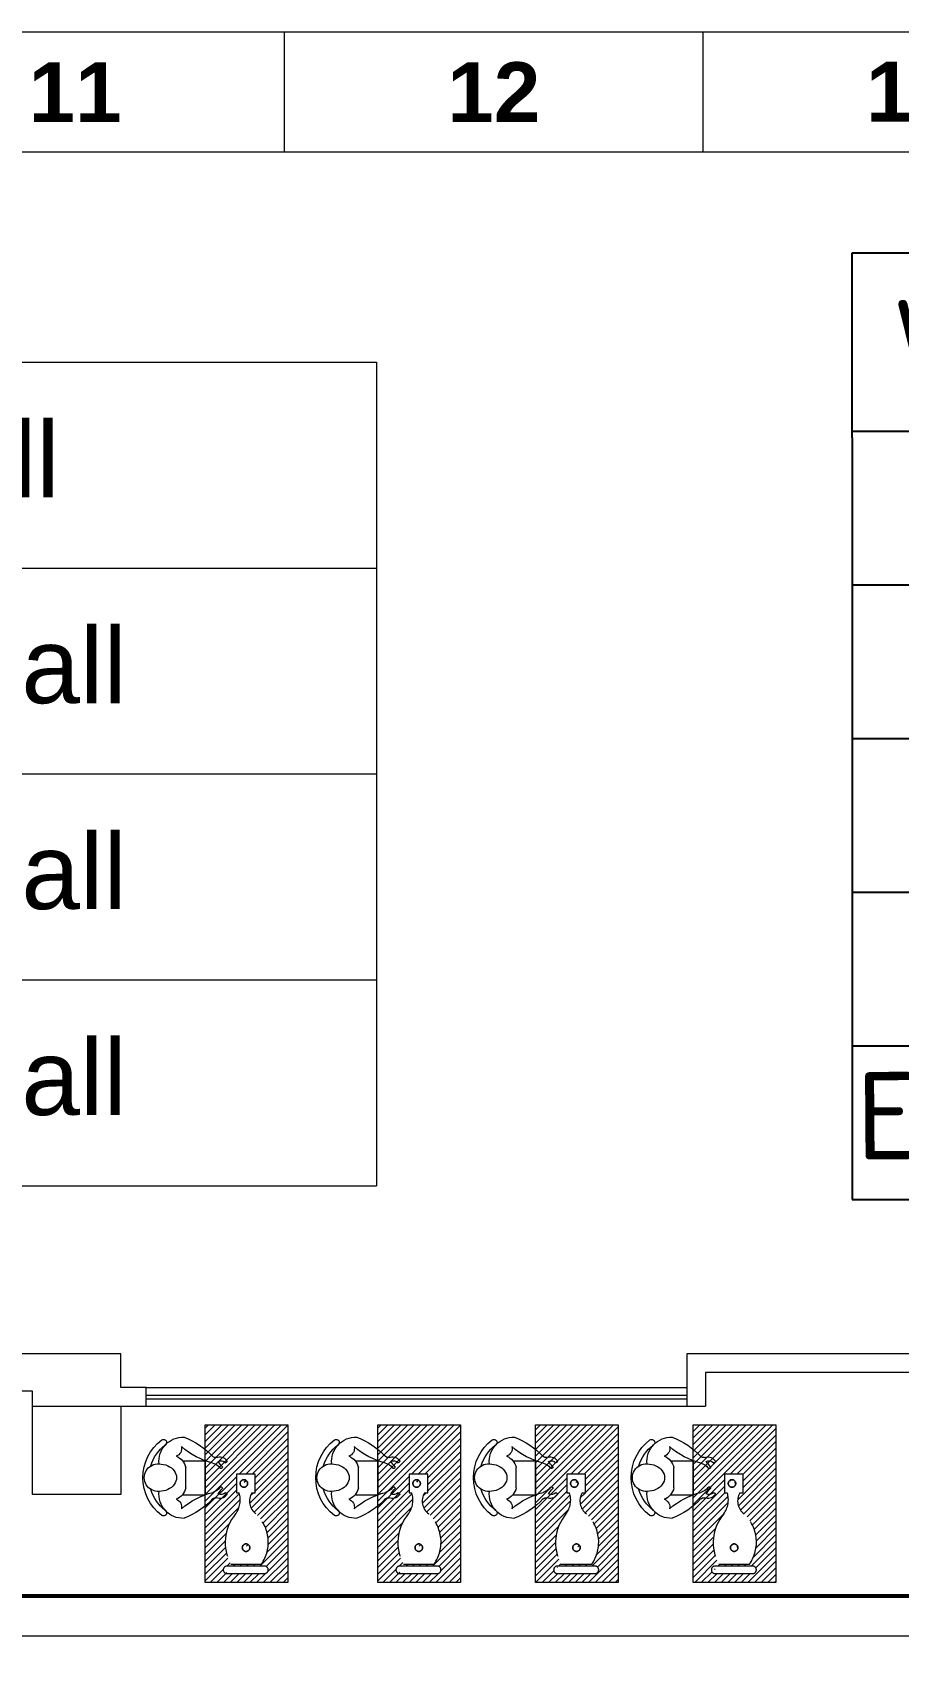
# Model space of a CAD drawing. Header units: inches. Extents: x -250485 to 735580, y -140410 to 288049.
# Drawn here: x 37975.2 to 38205.9, y 21870 to 22300.4 of the extents above; entities that cross this region are included whole.
import ezdxf

# ---------------------------------------------------------------- set-up
doc = ezdxf.new("R2010")
doc.units = ezdxf.units.IN
doc.header["$MEASUREMENT"] = 0
doc.header["$PDMODE"] = 35
doc.linetypes.add('ACAD_ISO02W100', pattern=[15, 12, -3])
doc.layers.get('0').update_dxf_attribs({"lineweight": 0})
doc.layers.get('Defpoints').update_dxf_attribs({"lineweight": 0})
for name, color, linetype, lineweight in [('COLUMN-2', 102, 'Continuous', 0), ('DIM_WORKING', 7, 'Continuous', 0), ('elev-FRONT', 252, 'Continuous', 30), ('FER', 11, 'ACAD_ISO02W100', 0), ('Inline', 7, 'Continuous', 0), ('Layer1', 134, 'Continuous', 0), ('Machine', 222, 'Continuous', 0), ('MAN', 215, 'Continuous', 0), ('Outline', 7, 'Continuous', 0), ('Pipe 150 mm', 1, 'Continuous', 25), ('Scale', 7, 'Continuous', 0), ('Scale_Text', 7, 'Continuous', 0), ('Stair.', 134, 'Continuous', 9), ('Titelblk', 7, 'Continuous', 25), ('TITLE', 7, 'Continuous', 20), ('wall', 7, 'Continuous', 0), ('WALL (I)', 7, 'Continuous', 0), ('window', 140, 'Continuous', 0)]:
    doc.layers.add(name, color=color, linetype=linetype, lineweight=lineweight)
doc.layers.add('legend', color=7, linetype='Continuous')
doc.styles.add('isop', font='isocpeur.ttf')
doc.styles.add('legend', font='arial.ttf')
doc.styles.add('REG', font='times.ttf')
doc.styles.get("Standard").update_dxf_attribs({"font": 'arialbd.ttf', "height": 24})
doc.dimstyles.new('Dim-Pres', dxfattribs={"dimtxt": 5.5, "dimasz": 2, "dimexe": 1.5, "dimexo": 1.5, "dimgap": 1, "dimtad": 3, "dimdec": 0, "dimzin": 3, "dimdsep": 46, "dimlunit": 4, "dimtxsty": 'REG', "dimblk": 'point', "dimcen": 2, "dimclrd": 256, "dimclre": 256, "dimclrt": 7, "dimadec": 0, "dimazin": 0, "dimtfac": 0.75, "dimtdec": 0, "dimtmove": 1, "dimatfit": 3, "dimldrblk": 'point', "dimfxl": 0, "dimtolj": 1, "dimtzin": 0, "dimlwd": -1, "dimlwe": -1, "dimarcsym": 1})

# ---------------------------------------------------------------- blocks, each defined once
blk = doc.blocks.new('Z_MACH')
at = {"layer": 'FER'}
for points in [[(2.635598819775623, 8.976013348023118, -0.3807670118471236), (1.519595524458054, 14.63143317654339), (2.419751377858119, 14.63143317654339), (2.419751377858119, 19.59967319317456), (-2.58024862214188, 19.59967319317638), (-2.58024862214188, 14.59967319317456), (-1.830473658313167, 14.59967319317548, -0.2397909630943526), (-2.796096064032099, 8.976013348046761, 0.3111277403841698), (-4.076014254839719, -4.400326806825432), (4.07601425483881, -4.400326806823613, 0.3753429267155414)], [(-1.58024862214188, 17.09967319317548, -1), (0.4197513778581197, 17.09967319317548, -1)], [(1, 0, -1), (-1, 0, -1)], [(4.91975137785721, -4.900326806824523), (-5.080248622141879, -4.900326806824523, 1), (-5.080248622141879, -6.900326806824522), (4.919751377858119, -6.900326806824522, 1)]]:
    blk.add_lwpolyline(points, format="xyb", close=True, dxfattribs=at)
for centre in [(-0.5802486221418804, 17.09967319317548), (0, 0)]:
    blk.add_circle(centre, 1, dxfattribs=at)
blk = doc.blocks.new('A$C0A385B62')
at = {"layer": 'MAN'}
for p, q in [((12.80305191420848, 13.80214196451243), (5.246626955540705, 13.80214196451243)), ((5.246626955540705, 8.742395382917035), (5.246626955540705, 13.80214196451243)), ((12.80305191420848, 8.742395382917035), (12.80305191420848, 13.80214196451243)), ((6.784432283155183, 9.500194757591544), (11.265246586594, 9.500194757591544))]:
    blk.add_line(p, q, dxfattribs=at)
for centre, major_axis, ratio, start_param, end_param in [((6.291864998795062, 17.02653517760746), (1.330345823937488, -1.330345823937491), 0.9999999999977816, 3.011755567882602, 4.336791129735035), ((5.391966378050707, 18.34442382934912), (0.2134425236567027, 0.2134425236567026), 0.9999999999974256, -0.9903661476277168, 1.743844077507616), ((6.722268590692692, 17.28868438648033), (1.014736198392688, 1.014736198392687), 0.9999999999994011, 1.590736801762065, 2.798432656722235), ((12.65771249169847, 18.34442382934912), (0.2134425236567026, -0.2134425236567027), 0.9999999999974256, 1.397748576082175, 4.131958801217509), ((11.32741027905649, 17.28868438648033), (1.014736198392089, 1.014736198392089), 0.9999999999994885, -1.227636329928234, -0.0199404749671928), ((11.75781387095412, 17.02653517760746), (1.330345823936892, 1.33034582393689), 0.9999999999985387, -1.195198476144889, 0.1298370857076663), ((16.25948536622672, 2.738926605114556), (12.32887152460413, 12.32887152460411), 0.9999999999998435, 1.534760500018879, 1.981494527452173), ((-10.8353074302031, 19.75662907895139), (12.12609851486674, 12.12609851486672), 0.9999999999981142, -1.50016072850486, -1.035996806125609), ((3.521507891495275, 16.15331630651462), (0.7438983915993324, -0.7438983915993334), 0.999999999998362, 0.1201904508699337, 0.9031787789964641), ((3.039559556335007, 20.8822419551766), (3.420265618158865, 3.420265618158862), 0.9999999999710878, 4.442781796797042, 4.759624155095366), ((8.738014996295531, 14.61653963441176), (2.185140766254475, -2.18514076625448), 0.9999999999983836, 3.016096205032031, 3.635716174250643), ((6.683346309542682, 17.32390668227572), (0.2195165364007317, -0.2195165364007318), 0.9999999999550492, 6.040082380256673, 8.853084092341538), ((11.3663325602065, 17.32390668227572), (0.2195165364007318, 0.2195165364007317), 0.9999999999550492, 0.5716938684278416, 3.384695580512707), ((9.311663873453654, 14.61653963441176), (2.185140766254467, 2.185140766254466), 0.999999999996424, -0.4941235206615008, 0.1254964485580055), ((53.02784726960453, 68.45595026975613), (46.44218521651676, -46.44218521651679), 0.9999999991443549, 4.81195643080859, 4.835193538654237), ((28.88498629995229, 19.75662907895139), (12.12609851483914, 12.12609851483913), 0.9999999999973719, 2.606793132918306, 3.070957055299133), ((14.52817097825391, 16.15331630651462), (0.7438983915994333, 0.7438983915994326), 0.9999999999981568, 2.23841387459333, 3.021402202719569), ((1.823762386735323, 2.738926605114556), (12.32887152460242, 12.32887152460241), 0.9999999999992137, -0.4106982006575655, 0.0360358267760297), ((5.405420545281231, 8.934852985392807), (3.824465016098026, -3.824465016098032), 0.9999999999988436, 3.892703976422086, 5.607303683974293), ((2.58651944003577, 6.861145151346589), (1.216868306365082, 1.21686830636508), 0.9999999999942101, -0.4917908428322868, 1.062111035292349), ((7.560825747681518, 5.985419404034928), (2.545234036173748, 2.545234036173744), 0.9999999999964052, 1.002801220004055, 1.96460807070512), ((9.041623876484664, 3.602354411410942), (1.943723e-10, 3.839603214756363), 0.7931162535891396, 4.700072118899566, 7.865365617326588), ((10.48885312206766, 5.985419404034928), (2.545234036164584, 2.545234036164582), 0.9999999999986894, -0.393811743911866, 0.5679951067929987), ((12.64425832446068, 8.934852985392807), (3.824465016096659, 3.824465016096656), 0.999999999998776, 3.823709888529261, 5.53207398434725), ((15.46315942971341, 6.861145151346589), (1.216868306364642, -1.216868306364644), 0.9999999999951636, 2.079481618297084, 3.63338349642168), ((1.210265428893761, 4.563088716834045), (0.4857340215551655, -0.4857340215551659), 0.9999999999895796, 1.452985512981384, 4.552068611643997), ((9.02666349798892, 10.50551949737974), (7.428523004162264, 7.428523004162253), 0.999999999999676, 3.004593134476285, 4.850456469487568), ((9.063361561591591, 10.50550035794413), (6.477965783192783, -6.47796578319279), 0.9999999999952726, 4.573278415513708, 5.207423431160726), ((9.02666349798892, 10.50551949737974), (6.477965783163669, -6.477965783163672), 0.9999999999950769, 5.787107780630661, 6.421252796283351), ((16.87070936117016, 4.575413284820115), (0.4752786104991503, 0.4752786104991493), 0.9999999999965778, -1.432728837689081, 1.708863815900708), ((9.04147259880483, 3.328248395865101), (2.159226453879345, -2.159226453879349), 0.9999999999947417, 3.851468289501696, 7.142929779361948)]:
    blk.add_ellipse(centre, major_axis=major_axis, ratio=ratio, start_param=start_param, end_param=end_param, dxfattribs=at)
blk = doc.blocks.new('A$C75144F0B')
at = {"layer": 'Machine'}
h = blk.add_hatch(dxfattribs=at)
h.set_pattern_fill('ANSI31', scale=10, style=0)
h.set_pattern_definition([(45, (-249897.835708, 14135.27177869155), (-0.8838834764831842, 0.8838834764831844), [])])
h.paths.add_polyline_path([(-10.99996225777431, 41.9998558933512), (-10.99996225780341, 7.276000000000001e-12), (10.99996225777431, -7.276000000000001e-12), (10.99996225777431, 41.99985589334391)])
edge = h.paths.add_edge_path(flags=16)
edge.add_line((2.310356294392275, 28.90937547953535), (2.310356294392276, 23.94115250947612))
edge.add_line((2.310356294392276, 23.94115250947612), (1.410203529523911, 23.94115250947613))
edge.add_ellipse((5.143019113518594, 21.73994954412123), major_axis=(-3.064245965878247, 3.06424596587825), ratio=0.9999999999999996, start_angle=14.47258432045427, end_angle=97.8533147654493)
edge.add_ellipse((-4.4077995312534, 10.77337060669698), major_axis=(7.228978715013979, 7.228978715013976), ratio=0.9999999999999998, start_angle=279.9996067642371, end_angle=362.2926833374564, ccw=False)
edge.add_line((3.966613488556296, 4.909457826147889), (-4.185387050616043, 4.90945782614607))
edge.add_ellipse((6.162369177605172, 10.66871193945161), major_axis=(8.373919837815674, 8.37391983781567), ratio=0.9999999999999999, start_angle=94.96954621643971, end_angle=164.0990145078656, ccw=False)
edge.add_ellipse((-7.948604719648397, 22.0464157474947), major_axis=(-4.448357347748903, 4.448357347748906), ratio=0.9999999999999996, start_angle=188.288102217168, end_angle=242.2257346579422)
edge.add_line((-1.939854158769431, 23.90939263508016), (-2.689626550045633, 23.90939263507925))
edge.add_line((-2.689626550045633, 23.90939263507925), (-2.689626550045633, 28.90937547953717))
edge.add_line((-2.689626550045633, 28.90937547953717), (2.310356294392275, 28.90937547953535))
edge = h.paths.add_edge_path(flags=0)
edge.add_ellipse((-0.6896334122704694, 26.40938405730821), major_axis=(0.7071043550249762, 0.707104355024976), ratio=0.9999999999999992, start_angle=315, end_angle=494.9999999999999, ccw=False)
edge.add_ellipse((-0.6896334122704694, 26.40938405730821), major_axis=(-0.707104355024976, 0.7071043550249762), ratio=0.9999999999999988, start_angle=0, end_angle=360)
edge.add_ellipse((-0.6896334122704694, 26.40938405730821), major_axis=(0.7071043550249762, 0.707104355024976), ratio=0.9999999999999992, start_angle=135, end_angle=314.99999999999994, ccw=False)
edge.add_ellipse((-0.6896334122704694, 26.40938405730821), major_axis=(-0.707104355024976, 0.7071043550249762), ratio=0.9999999999999988, start_angle=0, end_angle=360)
edge.add_ellipse((-0.6896334122704694, 26.40938405730821), major_axis=(0.7071043550249762, 0.707104355024976), ratio=0.9999999999999992, start_angle=135, end_angle=314.99999999999994, ccw=False)
edge.add_ellipse((-0.6896334122704694, 26.40938405730821), major_axis=(-0.707104355024976, 0.7071043550249762), ratio=0.9999999999999988, start_angle=0, end_angle=360)
edge.add_ellipse((-0.6896334122704694, 26.40938405730821), major_axis=(0.7071043550249762, 0.707104355024976), ratio=0.9999999999999992, start_angle=135, end_angle=314.99999999999994, ccw=False)
edge.add_ellipse((-0.6896334122704694, 26.40938405730821), major_axis=(-0.707104355024976, 0.7071043550249762), ratio=0.9999999999999988, start_angle=0, end_angle=360)
edge.add_ellipse((-0.6896334122704694, 26.40938405730821), major_axis=(0.7071043550249762, 0.707104355024976), ratio=0.9999999999999992, start_angle=135, end_angle=314.99999999999994, ccw=False)
edge.add_ellipse((-0.6896334122704694, 26.40938405730821), major_axis=(-0.707104355024976, 0.7071043550249762), ratio=0.9999999999999988, start_angle=0, end_angle=360)
edge.add_ellipse((-0.6896334122704694, 26.40938405730821), major_axis=(0.7071043550249762, 0.707104355024976), ratio=0.9999999999999992, start_angle=135, end_angle=314.99999999999994, ccw=False)
edge.add_ellipse((-0.6896334122704694, 26.40938405730821), major_axis=(-0.707104355024976, 0.7071043550249762), ratio=0.9999999999999988, start_angle=0, end_angle=360)
edge.add_ellipse((-0.6896334122704694, 26.40938405730821), major_axis=(0.7071043550249762, 0.707104355024976), ratio=0.9999999999999992, start_angle=315, end_angle=494.9999999999999, ccw=False)
edge.add_ellipse((-0.6896334122704694, 26.40938405730821), major_axis=(-0.707104355024976, 0.7071043550249762), ratio=0.9999999999999988, start_angle=0, end_angle=360)
edge.add_ellipse((-0.6896334122704694, 26.40938405730821), major_axis=(0.7071043550249762, 0.707104355024976), ratio=0.9999999999999992, start_angle=315, end_angle=494.9999999999999, ccw=False)
edge.add_ellipse((-0.6896334122704694, 26.40938405730821), major_axis=(-0.707104355024976, 0.7071043550249762), ratio=0.9999999999999988, start_angle=0, end_angle=360)
edge.add_ellipse((-0.6896334122704694, 26.40938405730821), major_axis=(0.7071043550249762, 0.707104355024976), ratio=0.9999999999999992, start_angle=315, end_angle=494.9999999999999, ccw=False)
edge.add_ellipse((-0.6896334122704694, 26.40938405730821), major_axis=(-0.707104355024976, 0.7071043550249762), ratio=0.9999999999999988, start_angle=0, end_angle=360)
edge.add_ellipse((-0.6896334122704694, 26.40938405730821), major_axis=(0.7071043550249762, 0.707104355024976), ratio=0.9999999999999992, start_angle=315, end_angle=494.9999999999999, ccw=False)
edge.add_ellipse((-0.6896334122704694, 26.40938405730821), major_axis=(-0.707104355024976, 0.7071043550249762), ratio=0.9999999999999988, start_angle=0, end_angle=360)
edge.add_ellipse((-0.6896334122704694, 26.40938405730821), major_axis=(0.7071043550249762, 0.707104355024976), ratio=0.9999999999999992, start_angle=315, end_angle=494.9999999999999, ccw=False)
edge.add_ellipse((-0.6896334122704694, 26.40938405730821), major_axis=(-0.707104355024976, 0.7071043550249762), ratio=0.9999999999999988, start_angle=0, end_angle=360)
edge = h.paths.add_edge_path(flags=0)
edge.add_ellipse((-0.1093867810268421, 9.309769534971565), major_axis=(0.7071043550249762, 0.707104355024976), ratio=0.9999999999999992, start_angle=315, end_angle=494.9999999999999, ccw=False)
edge.add_ellipse((-0.1093867810268421, 9.309769534971565), major_axis=(-0.707104355024976, 0.7071043550249762), ratio=0.9999999999999988, start_angle=0, end_angle=360)
edge.add_ellipse((-0.1093867810268421, 9.309769534971565), major_axis=(0.7071043550249762, 0.707104355024976), ratio=0.9999999999999992, start_angle=135, end_angle=314.99999999999994, ccw=False)
edge.add_ellipse((-0.1093867810268421, 9.309769534971565), major_axis=(-0.707104355024976, 0.7071043550249762), ratio=0.9999999999999988, start_angle=0, end_angle=360)
edge.add_ellipse((-0.1093867810268421, 9.309769534971565), major_axis=(0.7071043550249762, 0.707104355024976), ratio=0.9999999999999992, start_angle=135, end_angle=314.99999999999994, ccw=False)
edge.add_ellipse((-0.1093867810268421, 9.309769534971565), major_axis=(-0.707104355024976, 0.7071043550249762), ratio=0.9999999999999988, start_angle=0, end_angle=360)
edge.add_ellipse((-0.1093867810268421, 9.309769534971565), major_axis=(0.7071043550249762, 0.707104355024976), ratio=0.9999999999999992, start_angle=135, end_angle=314.99999999999994, ccw=False)
edge.add_ellipse((-0.1093867810268421, 9.309769534971565), major_axis=(-0.707104355024976, 0.7071043550249762), ratio=0.9999999999999988, start_angle=0, end_angle=360)
edge.add_ellipse((-0.1093867810268421, 9.309769534971565), major_axis=(0.7071043550249762, 0.707104355024976), ratio=0.9999999999999992, start_angle=135, end_angle=314.99999999999994, ccw=False)
edge.add_ellipse((-0.1093867810268421, 9.309769534971565), major_axis=(-0.707104355024976, 0.7071043550249762), ratio=0.9999999999999988, start_angle=0, end_angle=360)
edge.add_ellipse((-0.1093867810268421, 9.309769534971565), major_axis=(0.7071043550249762, 0.707104355024976), ratio=0.9999999999999992, start_angle=135, end_angle=314.99999999999994, ccw=False)
edge.add_ellipse((-0.1093867810268421, 9.309769534971565), major_axis=(-0.707104355024976, 0.7071043550249762), ratio=0.9999999999999988, start_angle=0, end_angle=360)
edge.add_ellipse((-0.1093867810268421, 9.309769534971565), major_axis=(0.7071043550249762, 0.707104355024976), ratio=0.9999999999999992, start_angle=315, end_angle=494.9999999999999, ccw=False)
edge.add_ellipse((-0.1093867810268421, 9.309769534971565), major_axis=(-0.707104355024976, 0.7071043550249762), ratio=0.9999999999999988, start_angle=0, end_angle=360)
edge.add_ellipse((-0.1093867810268421, 9.309769534971565), major_axis=(0.7071043550249762, 0.707104355024976), ratio=0.9999999999999992, start_angle=315, end_angle=494.9999999999999, ccw=False)
edge.add_ellipse((-0.1093867810268421, 9.309769534971565), major_axis=(-0.707104355024976, 0.7071043550249762), ratio=0.9999999999999988, start_angle=0, end_angle=360)
edge.add_ellipse((-0.1093867810268421, 9.309769534971565), major_axis=(0.7071043550249762, 0.707104355024976), ratio=0.9999999999999992, start_angle=315, end_angle=494.9999999999999, ccw=False)
edge.add_ellipse((-0.1093867810268421, 9.309769534971565), major_axis=(-0.707104355024976, 0.7071043550249762), ratio=0.9999999999999988, start_angle=0, end_angle=360)
edge.add_ellipse((-0.1093867810268421, 9.309769534971565), major_axis=(0.7071043550249762, 0.707104355024976), ratio=0.9999999999999992, start_angle=315, end_angle=494.9999999999999, ccw=False)
edge.add_ellipse((-0.1093867810268421, 9.309769534971565), major_axis=(-0.707104355024976, 0.7071043550249762), ratio=0.9999999999999988, start_angle=0, end_angle=360)
edge.add_ellipse((-0.1093867810268421, 9.309769534971565), major_axis=(0.7071043550249762, 0.707104355024976), ratio=0.9999999999999992, start_angle=315, end_angle=494.9999999999999, ccw=False)
edge.add_ellipse((-0.1093867810268421, 9.309769534971565), major_axis=(-0.707104355024976, 0.7071043550249762), ratio=0.9999999999999988, start_angle=0, end_angle=360)
edge = h.paths.add_edge_path(flags=16)
edge.add_ellipse((4.810347716610776, 3.409462972810154), major_axis=(0.707104355024976, 0.7071043550249759), ratio=0.9999999999999998, start_angle=225.0000000000261, end_angle=405.00000000002603, ccw=False)
edge.add_line((4.810347716604446, 2.409466403918926), (-5.555642120173567, 2.409466403918941))
edge.add_ellipse((-5.189617972264586, 3.409462972810154), major_axis=(-0.707104355024976, 0.7071043550249762), ratio=0.9999999999999988, start_angle=-45.000000000000114, end_angle=135, ccw=False)
edge.add_line((-5.189617972257788, 4.409459541701377), (5.176371864519468, 4.409459541701373))
at = {"layer": 'Machine', "color": 7}
blk.add_lwpolyline([(10.99996225777431, -7.276000000000001e-12), (-10.99996225780341, 7.276000000000001e-12), (-10.99996225777431, 41.9998558933512), (10.99996225777431, 41.99985589334391)], close=True, dxfattribs=at)
at = {"layer": 'FER', "color": 7, "xscale": 0.9999965688875818, "yscale": 0.9999965688912196, "zscale": 0.9999965688893389}
blk.add_blockref('Z_MACH', (-0.1093867810268421, 9.309769534971565), dxfattribs=at)
at = {"layer": 'wall', "color": 7, "xscale": -1.199999999999999, "yscale": 1.199999999999999, "zscale": 1.199999999999999, "rotation": 270}
blk.add_blockref('A$C0A385B62', (-27.5625326151785, 17.10684351189957), dxfattribs=at)
blk = doc.blocks.new('PAGE')
at = {"layer": 'Inline', "color": 252, "lineweight": 15}
blk.add_lwpolyline([(178051640.6285096, 22656441.10754292), (178051640.6285096, 22657235.78731616), (178050505.3636819, 22657235.78731616), (178050505.3636819, 22656441.10754292)], close=True, dxfattribs=at)
at = {"layer": 'Outline', "color": 252, "lineweight": 15}
blk.add_line((178051662.5739135, 22657252.6570104), (178050483.4182824, 22657252.6570104), dxfattribs=at)
at = {"layer": 'Scale', "color": 252, "lineweight": 9}
for p, q in [((178051131.9936377, 22657235.78731616), (178051131.9936377, 22657252.6570104)), ((178051190.9911755, 22657235.78731616), (178051190.9911755, 22657252.6570104))]:
    blk.add_line(p, q, dxfattribs=at)
at = {"layer": 'Scale_Text', "color": 252, "lineweight": 13, "char_height": 8.434847364326462, "width": 2.510210575623554, "attachment_point": 5}
for s, insert in [('11', (178051102.4948667, 22657244.22216355)), ('12', (178051161.4924086, 22657244.22216355)), ('13', (178051220.4899505, 22657244.22216355))]:
    blk.add_mtext(s, dxfattribs=dict(at, insert=insert))
blk = doc.blocks.new('Title')
at = {"layer": 'Titelblk', "color": 3, "linetype": 'Continuous', "lineweight": 0, "xscale": 3.014611567961765, "yscale": 3.014611567959946, "zscale": 3.014611567966516}
blk.add_blockref('PAGE', (-536855255.8332108, -68388223.95801476), dxfattribs=at)
blk = doc.blocks.new('RGD')
at = {"layer": 'elev-FRONT', "linetype": 'ByBlock', "lineweight": -2}
for p, q in [((-267170.857533223, 132486.3954172759), (-267170.857533223, 132507.542865096)), ((-267170.857533223, 132507.542865096), (-266991.7536432896, 132507.542865096)), ((-266991.7536432896, 132507.542865096), (-266991.7536432895, 132399.3213631711)), ((-267170.857533223, 132487.1526707663), (-266991.7536432896, 132487.1526707663)), ((-267170.857533223, 132486.3954172759), (-267170.857533223, 132399.3213631711)), ((-267105.4488110848, 132487.1526707663), (-267105.4488110848, 132399.3213631711)), ((-267170.857533223, 132469.5864092472), (-266991.7536432896, 132469.5864092472)), ((-267170.857533223, 132452.0201477282), (-266991.7536432896, 132452.0201477282)), ((-267170.857533223, 132434.4538862092), (-266991.7536432896, 132434.4538862092)), ((-267170.857533223, 132416.8876246901), (-266991.7536432896, 132416.8876246901)), ((-267170.857533223, 132399.3213631711), (-266991.7536432896, 132399.3213631711))]:
    blk.add_line(p, q, dxfattribs=at)
at = {"layer": 'Stair.', "char_height": 10, "attachment_point": 1, "rotation": 0.4026935309093121, "style": 'isop'}
for s, insert, width in [('{\\C5;WINDOW & DOOR SCHEDULE}', (-267166.274988113, 132502.1376898314), 173.2419496327361), ('{\\C5;NAME}', (-267160.2389039522, 132481.7670008279), 70.56340382264827), ('{\\C5;SIZE}', (-267062.3813971365, 132481.7670008279), 70.56340382264827), ('{\\C5;7\'-0\'\' X 4\'-6"}', (-267093.220686282, 132464.7364529589), 89.38183565452374), ('{\\C5;W-1}', (-267158.1996560973, 132464.7364529589), 28.55733613604709), ('{\\C5;1\'-6\'\' X 4\'-6"}', (-267093.220686282, 132449.5188724776), 89.38183565452374), ('{\\C5;W-2}', (-267158.1996560973, 132449.5780615515), 28.55733613604709), ('{\\C5;2\'-6\'\' X 7\'-0"}', (-267093.220686282, 132432.0768692838), 89.38183565452374), ('{\\C5;D-1}', (-267159.408327138, 132430.9773083811), 28.55733613604709), ('{\\C5;4\'-6\'\' X 4\'-6"}', (-267093.220686282, 132414.9554395023), 89.38183565452374), ('{\\C5;EXF-(2-5)}', (-267170.4452231933, 132413.8558785995), 28.55733613604709)]:
    blk.add_mtext(s, dxfattribs=dict(at, insert=insert, width=width))
blk = doc.blocks.new('dot')
at = {"color": 4}
for p, q in [((-1.5, 0), (1.5, 0)), ((0, 1.5), (0, -1.5))]:
    blk.add_line(p, q, dxfattribs=at)
at = {"color": 6, "const_width": 0.5}
blk.add_lwpolyline([(-0.25, 0, 1), (0.25, 0, 1)], format="xyb", close=True, dxfattribs=at)
blk = doc.blocks.new('point')
blk.add_blockref('dot', (0, 0))
blk = doc.blocks.new('*D792')
at = {"layer": 'Defpoints', "color": 0, "ltscale": 30, "transparency": 16777216}
for p in [(37193.06632746803, 21884.39535875432), (38214.76328754552, 21884.04675241014), (38214.76328754552, 21873.41227265389)]:
    blk.add_point(p, dxfattribs=at)
at = {"layer": 'Layer1', "ltscale": 30, "transparency": 16777216}
for p, q in [((37193.06632746803, 21877.41227265389), (37193.06632746803, 21871.91227265389)), ((38214.76328754552, 21877.41227265389), (38214.76328754552, 21871.91227265389)), ((37195.06632746803, 21873.41227265389), (38212.76328754552, 21873.41227265389))]:
    blk.add_line(p, q, dxfattribs=at)
at = {"layer": 'Layer1', "ltscale": 30, "transparency": 16777216, "xscale": 2, "yscale": 2, "zscale": 2, "rotation": 180}
blk.add_blockref('point', (37193.06632746803, 21873.41227265389), dxfattribs=at)
at = {"layer": 'Layer1', "ltscale": 30, "transparency": 16777216, "xscale": 2, "yscale": 2, "zscale": 2}
blk.add_blockref('point', (38214.76328754552, 21873.41227265389), dxfattribs=at)
at = {"layer": 'Layer1', "color": 7, "ltscale": 30, "transparency": 16777216, "insert": (37703.91480750677, 21876.9555314859), "char_height": 5, "attachment_point": 5, "style": 'REG'}
blk.add_mtext('\\A1;85\'-2"', dxfattribs=at)

msp = doc.modelspace()

# ---------------------------------------------------------------- linework, layer by layer
at = {"layer": 'COLUMN-2', "color": 7}
msp.add_lwpolyline([(37975.26328754552, 21934.54675241013), (37998.76328754552, 21934.54675241013), (37998.76328754552, 21911.04675241013), (37975.26328754552, 21911.04675241013)], close=True, dxfattribs=at)
at = {"layer": 'DIM_WORKING', "color": 7, "ltscale": 30}
for p, q in [((37998.76328754552, 21939.54675241013), (37998.76328754552, 21948.54675241013)), ((37975.26328754552, 21934.54675241013), (37975.26328754552, 21938.54675241013))]:
    msp.add_line(p, q, dxfattribs=at)
at = {"layer": 'legend', "lineweight": 9}
for p, q in [((37591.390559108, 22212.6047939217), (38066.83124464214, 22212.6047939217)), ((38066.83124464214, 22212.6047939217), (38066.83124464191, 21993.26080768022)), ((37591.390559108, 22157.7687973616), (38066.83124464214, 22157.7687973616)), ((37591.390559108, 22102.93280080041), (38066.83124464214, 22102.93280080041)), ((37591.390559108, 22048.09680424031), (38066.83124464214, 22048.09680424031)), ((37591.39055910798, 21993.26080768022), (38066.83124464213, 21993.26080768022))]:
    msp.add_line(p, q, dxfattribs=at)
at = {"layer": 'wall', "color": 75, "lineweight": 53, "ltscale": 100000}
msp.add_line((37190.76328754552, 21884.04675241014), (38214.76328754552, 21884.04675241014), dxfattribs=at)
at = {"layer": 'WALL (I)', "color": 7, "ltscale": 30}
for p, q in [((37998.76328754552, 21948.54675241013), (37910.01328754552, 21948.54675241013)), ((38238.26328754552, 21948.54675241013), (38149.51328754552, 21948.54675241013)), ((38149.51328754552, 21948.54675241013), (38149.51328754552, 21934.54675241013)), ((38233.26328754552, 21943.54675241013), (38154.51328754552, 21943.54675241013)), ((38154.51328754552, 21943.54675241013), (38154.51328754552, 21934.54675241013)), ((37975.26328754552, 21938.54675241013), (37921.1357084148, 21938.54675241013)), ((38005.51328754552, 21939.54675241013), (37998.76328754552, 21939.54675241013)), ((38005.51328754552, 21934.54675241013), (38005.51328754552, 21939.54675241013)), ((37998.76328754552, 21934.54675241013), (38005.51328754552, 21934.54675241013)), ((38149.51328754552, 21934.54675241013), (38154.51328754552, 21934.54675241013))]:
    msp.add_line(p, q, dxfattribs=at)
at = {"layer": 'window', "color": 7, "ltscale": 30}
for p, q in [((38005.51328754552, 21939.54675241013), (38149.51328754552, 21939.54675241012)), ((38005.51328754552, 21937.54675241014), (38149.51328754552, 21937.54675241012)), ((38005.51328754552, 21936.54675241013), (38149.51328754552, 21936.54675241013)), ((38005.51328754552, 21934.54675241013), (38149.51328754552, 21934.54675241013))]:
    msp.add_line(p, q, dxfattribs=at)

# ---------------------------------------------------------------- block references
at = {"layer": 'Machine', "color": 7}
for p in [(38032.2361798744, 21887.58614227185), (38078.23610438997, 21887.58614227175), (38120.23602890555, 21887.58614227178), (38162.23595342112, 21887.58614227174)]:
    msp.add_blockref('A$C75144F0B', p, dxfattribs=at)
at = {"layer": 'Pipe 150 mm', "lineweight": -2, "xscale": 2.329876164265443, "yscale": 2.32987616432365, "zscale": 2.329876164314048}
msp.add_blockref('RGD', (660668.5223274374, -286484.4124324275), dxfattribs=at)
at = {"layer": 'TITLE', "xscale": 0.6269545389804989, "yscale": 0.6269545389804989, "zscale": 0.6269545337923679}
msp.add_blockref('Title', (100896.8236822418, 75847.3769147794), dxfattribs=at)

# ---------------------------------------------------------------- texts
at = {"layer": 'legend', "style": 'legend'}
for s, p in [('1:0 Hour Rated Wall', (37729.64005224341, 22176.62751513481)), ('2:00 Hour Rated Wall', (37731.87563527986, 22121.79151857471)), ('3:00 Hour Rated Wall', (37731.87563528009, 22066.95552201462)), ('4:00 Hour Rated Wall', (37731.87563527743, 22012.11952545452))]:
    msp.add_text(s, height=20.10653207228512, dxfattribs=at).set_placement(p)

# ---------------------------------------------------------------- dimensions: what is measured, and where the dimension line sits
at = {"layer": 'Layer1', "ltscale": 30}
dim = msp.add_linear_dim(base=(38214.76328754552, 21873.41227265389), p1=(37193.06632746803, 21884.39535875432), p2=(38214.76328754552, 21884.04675241014), dimstyle='Dim-Pres', override={"dimtxt": 5, "dimfxl": 4, "dimfxlon": 1}, dxfattribs=at)
dim.commit()
dim.dimension.update_dxf_attribs({"geometry": '*D792', "text_midpoint": (37703.91480750677, 21876.9555314859)})

doc.saveas('drawing.dxf')
